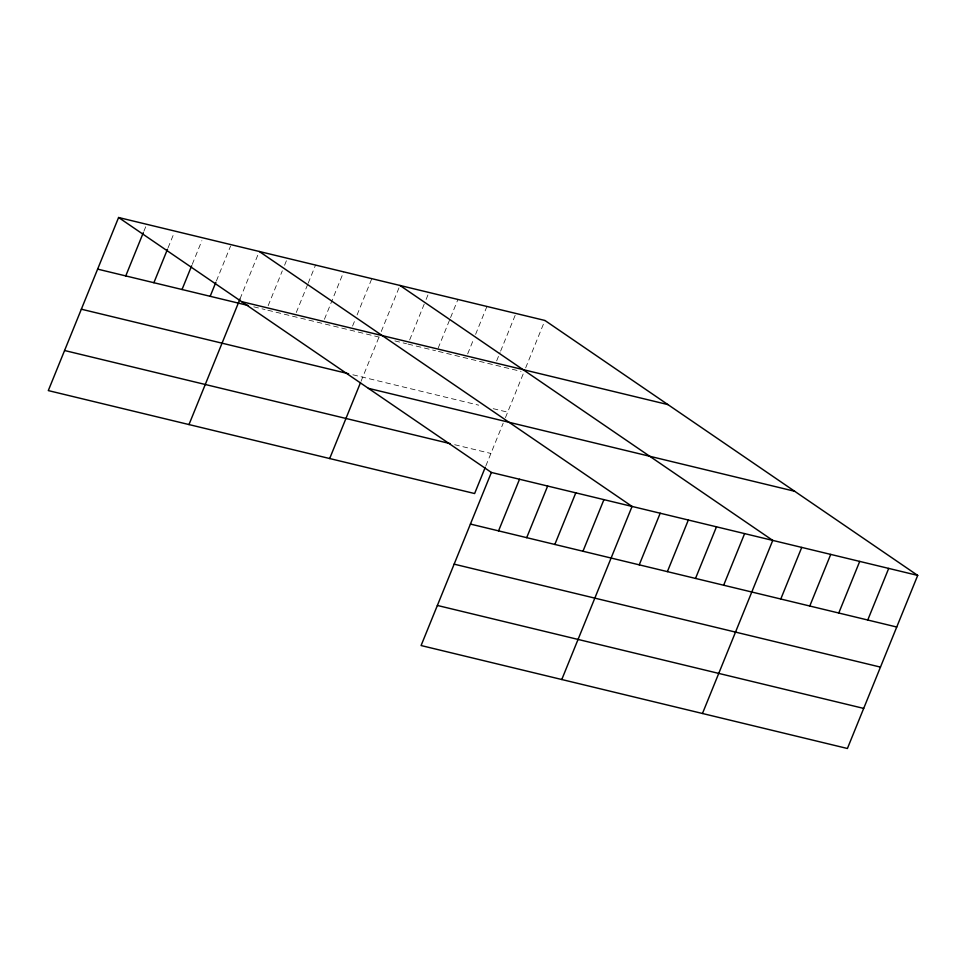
<?xml version="1.0" encoding="UTF-8"?>
<svg xmlns="http://www.w3.org/2000/svg" width="966" height="966" viewBox="0 0 966 966"><rect width="100%" height="100%" fill="white"/><g stroke="black" fill="none" stroke-linecap="round" stroke-linejoin="round"><path stroke-width="0.72" stroke-dasharray="4.83 3.62" d="M143.886 231.272L146.156 225.694M168.06 247.839L174.291 232.492M192.234 264.394L201.858 240.679M216.408 280.961L230.56 246.076M240.015 298.917L258.139 254.275M268.15 305.703L282.314 270.83M284.572 265.252L287.409 258.272M296.284 312.501L307.611 284.596M308.178 283.207L315.544 265.07M324.419 319.299L343.679 271.869M352.554 326.097L354.824 320.507M357.094 314.928L371.813 278.655M361.043 381.292L378.998 337.074M381.256 331.495L399.96 285.453M409.681 339.887L425.547 300.824M426.115 299.436L428.94 292.457M438.105 348.279L449.999 318.985M450.567 317.597L457.932 299.46M467.665 353.894L473.328 339.935M475.598 334.357L486.924 306.464M496.657 360.886L500.05 352.518M500.617 351.129L515.916 313.455M485.85 465.902L503.189 423.18M505.435 417.662L523.379 373.456M525.649 367.889L544.909 320.458M253.78 306.838L265.046 309.555M267.86 310.231L381.896 337.774M394.937 340.926L406.541 343.727M407.99 344.077L435.521 350.718M438.419 351.419L521.048 371.379M352.868 374.784L478.677 405.165M493.167 408.666L507.669 412.156M454.66 444.71L490.897 453.465"/><path stroke-width="1.45" d="M118.589 217.507L491.38 472.459L421.091 645.542L847.411 748.493L917.7 575.41L544.909 320.458L118.589 217.507L48.3 390.59L474.62 493.541L485.282 467.29M125.761 275.914L143.318 232.673M153.896 282.712L167.492 249.228M182.031 289.51L191.666 265.795M210.177 296.308L215.841 282.35M188.986 424.569L240.015 298.917M329.672 458.548L360.487 382.669M498.553 530.865L519.515 479.245M526.699 537.664L547.65 486.043M554.834 544.45L575.796 492.841M582.969 551.248L603.931 499.627M561.777 679.521L632.066 506.425L259.274 251.486M639.238 564.844L660.201 513.224M667.385 571.63L688.335 520.022M695.52 578.429L716.482 526.808M723.655 585.227L744.617 533.606M702.463 713.488L772.752 540.405L399.96 285.453M780.782 599.017L801.744 547.408M809.774 606.02L830.736 554.399M838.766 613.024L859.716 561.403M867.746 620.027L888.708 568.406M241.609 301.634L667.929 404.597M97.626 269.128L248.153 305.473M81.349 309.205L348.654 373.757M368.36 388.32L794.68 491.271M64.577 350.513L450.313 443.66M491.38 472.459L917.7 575.41M470.418 524.067L896.738 627.019M454.141 564.156L880.461 667.108M437.369 605.453L863.689 708.404"/></g></svg>
